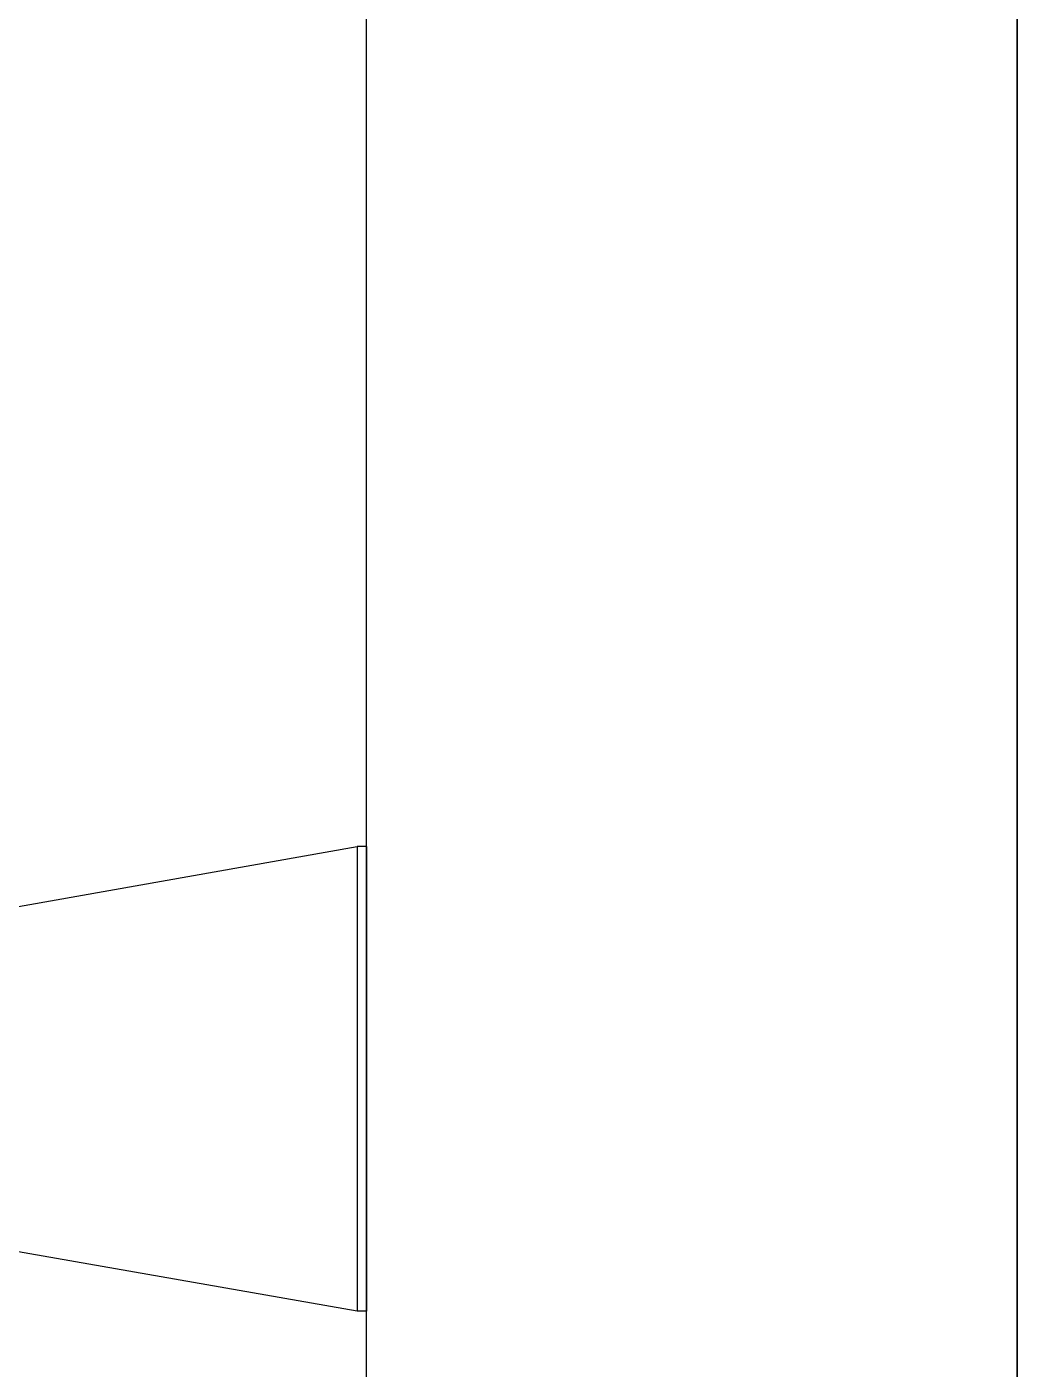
# Model space of a CAD drawing. Header units: metres. Extents: x -331 to 2982, y 362 to 2539.
# Drawn here: x 2877.9842 to 2878.1973, y 1399.8233 to 1400.1123 of the extents above; entities that cross this region are included whole.
import ezdxf

# ---------------------------------------------------------------- set-up
doc = ezdxf.new("R2010")
doc.units = ezdxf.units.M
for name, color, linetype in [('Div', 251, 'Continuous'), ('Mob', 251, 'Continuous'), ('Pis', 251, 'Continuous')]:
    doc.layers.add(name, color=color, linetype=linetype)

# ---------------------------------------------------------------- blocks, each defined once
blk = doc.blocks.new('XR_BL2_AND_MON-REV15$0$A$C33FF3198')
at = {"layer": 'Mob'}
for p, q in [((0.275, 0.37709), (0.28, 0.37709)), ((0.275, 0.37709), (0.275, 0.37509)), ((0.275, 0.37709), (0.28, 0.37709)), ((0.275, 0.37709), (0.275, 0.37509)), ((0.28, 0.37709), (0.37, 0.37709)), ((0.28, 0.37709), (0.37, 0.37709)), ((0.37, 0.37709), (0.375, 0.37709)), ((0.37, 0.37709), (0.375, 0.37709)), ((0.375, 0.37709), (0.375, 0.37509)), ((0.375, 0.37709), (0.375, 0.37509)), ((0.275, 0.37509), (0.28, 0.37509)), ((0.30728, 0.19195), (0.275, 0.37509)), ((0.275, 0.37509), (0.28, 0.37509)), ((0.30728, 0.19195), (0.275, 0.37509)), ((0.28, 0.37509), (0.37, 0.37509)), ((0.28, 0.37509), (0.37, 0.37509)), ((0.375, 0.37509), (0.35857, 0.28136)), ((0.37, 0.37509), (0.375, 0.37509)), ((0.37, 0.37509), (0.375, 0.37509))]:
    blk.add_line(p, q, dxfattribs=at)

msp = doc.modelspace()

# ---------------------------------------------------------------- linework, layer by layer
at = {"layer": 'Div', "lineweight": 0}
for p, q in [((2878.05727, 1399.15578), (2878.05727, 1401.65152)), ((2878.05727, 1399.15578), (2878.05727, 1401.47652)), ((2878.19727, 1399.15578), (2878.19727, 1401.47652)), ((2878.19727, 1401.47652), (2878.19727, 1399.05578))]:
    msp.add_line(p, q, dxfattribs=at)
at = {"layer": 'Pis'}
for p, q in [((2878.05727, 1399.15578), (2878.05727, 1401.65152)), ((2878.05727, 1399.15578), (2878.05727, 1401.47652)), ((2878.19727, 1399.15578), (2878.19727, 1401.47652)), ((2878.19727, 1401.47652), (2878.19727, 1399.05578))]:
    msp.add_line(p, q, dxfattribs=at)

# ---------------------------------------------------------------- block references
at = {"layer": 'Pis', "rotation": 270}
msp.add_blockref('XR_BL2_AND_MON-REV15$0$A$C33FF3198', (2877.68018, 1400.21078), dxfattribs=at)

doc.saveas('drawing.dxf')
